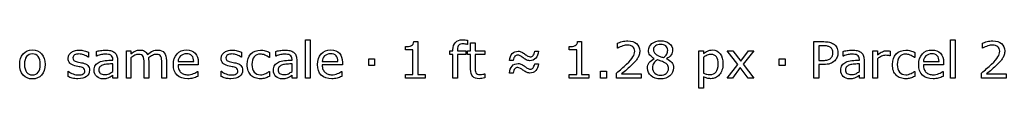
# Model space of a CAD drawing. Extents: x -13 to 750, y 12 to 2314.
# Drawn here: x 391.9 to 568.4, y 27.1 to 35.8 of the extents above; entities that cross this region are included whole.
import ezdxf

# ---------------------------------------------------------------- set-up
doc = ezdxf.new("R2010")
doc.units = 0
doc.layers.get('0').update_dxf_attribs({"linetype": 'CONTINUOUS'})

msp = doc.modelspace()

# ---------------------------------------------------------------- linework, layer by layer
at = {"color": 7}
for points in [[(443.87015, 28.8901), (443.04398, 28.8901), (443.04398, 35.728), (443.87015, 35.728)], [(559.23538, 28.89), (558.40921, 28.89), (558.40921, 35.7279), (559.23538, 35.7279)], [(507.80578, 33.9087), (507.80578, 33.9087)], [(523.2178, 28.89), (522.1763, 28.89), (520.78323, 30.7753), (519.38138, 28.89), (518.41898, 28.89), (520.33499, 31.3378), (518.43655, 33.7987), (519.47806, 33.7987), (520.86234, 31.9442), (522.25101, 33.7987), (523.2178, 33.7987), (521.2886, 31.3817)], [(455.37943, 31.1357), (454.32913, 31.1357), (454.32913, 32.3794), (455.37943, 32.3794)], [(528.80765, 31.1356), (527.75735, 31.1356), (527.75735, 32.3793), (528.80765, 32.3793)], [(538.24271, 33.4559), (538.24271, 33.4559)], [(395.58304, 31.3422), (395.58304, 31.3422)], [(396.43558, 31.3422), (396.43558, 31.3422)], [(496.82824, 28.8901), (495.77795, 28.8901), (495.77795, 30.1425), (496.82824, 30.1425)], [(507.94201, 30.6303), (507.94201, 30.6303)], [(516.82776, 31.3819), (516.82776, 31.3819)]]:
    msp.add_lwpolyline(points, close=True, dxfattribs=at)
for points in [[(462.40189, 35.4556), (463.08304, 35.4556), (463.08304, 29.5582), (464.41898, 29.5582), (464.41898, 28.8901)], [(471.9951, 35.6838), (471.99515, 34.9282)], [(491.69104, 35.4556), (492.37219, 35.4556), (492.37219, 29.5582), (493.70813, 29.5582), (493.70813, 28.8901)], [(535.70267, 31.329), (534.83255, 31.329), (534.83255, 28.89), (533.96243, 28.89), (533.96243, 35.4335), (535.73782, 35.4335)], [(404.19189, 33.548), (404.19189, 32.6647), (404.14799, 32.6647)], [(405.69046, 32.854), (405.64656, 32.854), (405.64656, 33.6933)], [(411.79901, 32.5553), (411.79901, 28.89), (410.97284, 28.89), (410.97284, 33.7987), (411.79901, 33.7987), (411.79901, 33.2538)], [(431.56541, 33.548), (431.56541, 32.6647), (431.52151, 32.6647)], [(437.75296, 32.854), (437.70906, 32.854), (437.70906, 33.6933)], [(464.41898, 28.8901), (460.87698, 28.8901), (460.87698, 29.5581), (462.23929, 29.5581), (462.23929, 33.9438), (460.87698, 33.9438), (460.87698, 34.5415)], [(470.19773, 33.9658), (470.19773, 33.7988), (471.68748, 33.7988), (471.68748, 33.1045), (470.2241, 33.1045), (470.2241, 28.89), (469.39793, 28.89), (469.39793, 33.1044), (468.83982, 33.1044), (468.83982, 33.7987), (469.39793, 33.7987), (469.39793, 33.9613)], [(471.99515, 34.9282), (471.95115, 34.9282)], [(472.53568, 30.4937), (472.53568, 33.1041), (471.97757, 33.1041), (471.97757, 33.7984), (472.53568, 33.7984), (472.53568, 35.209), (473.36185, 35.209), (473.36185, 33.7984), (475.06693, 33.7984), (475.06693, 33.1041), (473.36185, 33.1041), (473.36185, 30.8672)], [(484.01419, 33.7417), (484.70413, 33.7417)], [(493.70813, 28.8901), (490.16613, 28.8901), (490.16613, 29.5581), (491.52844, 29.5581), (491.52844, 33.9438), (490.16613, 33.9438), (490.16613, 34.5415)], [(498.85412, 34.2382), (498.81022, 34.2382), (498.81022, 35.1611)], [(514.18664, 29.1367), (514.18664, 27.0801), (513.36047, 27.0801), (513.36047, 33.7993), (514.18664, 33.7993), (514.18664, 33.2851)], [(535.69388, 34.6869), (534.83255, 34.6869), (534.83255, 32.0721), (535.56644, 32.0721)], [(539.22708, 32.8539), (539.18318, 32.8539), (539.18318, 33.6932)], [(545.33553, 32.3754), (545.33553, 28.89), (544.50936, 28.89), (544.50936, 33.7987), (545.33553, 33.7987), (545.33553, 33.0736)], [(547.57235, 33.7467), (547.5723, 32.8978)], [(564.13528, 34.2381), (564.09138, 34.2381), (564.09138, 35.161)], [(408.56009, 32.1336), (408.56009, 32.261)], [(409.38192, 32.2209), (409.38187, 28.8901)], [(414.96751, 32.0325), (414.96751, 28.89), (414.14133, 28.89), (414.14133, 31.6849)], [(418.13592, 32.076), (418.13577, 28.8901)], [(420.21878, 31.8916), (423.03128, 31.8916)], [(436.57083, 33.5044), (436.57083, 32.5859), (436.52693, 32.5859)], [(440.62259, 32.1336), (440.62259, 32.261)], [(441.44442, 32.2209), (441.44437, 28.8901)], [(445.9971, 31.8916), (448.8096, 31.8916)], [(480.16458, 32.0498), (479.48343, 32.0498)], [(505.40637, 32.3838), (505.40637, 32.4098)], [(507.58166, 32.3747), (507.58166, 32.3487)], [(514.18664, 32.5903), (514.18664, 29.8086)], [(537.33744, 33.4341), (537.33743, 33.4339)], [(542.09671, 32.1335), (542.09671, 32.2609)], [(542.91853, 32.2208), (542.91849, 28.89)], [(547.5723, 32.8978), (547.5284, 32.8978)], [(551.98001, 33.5043), (551.98001, 32.5858), (551.93611, 32.5858)], [(553.53128, 31.8915), (556.34378, 31.8915)], [(400.54886, 29.1845), (400.54886, 30.1118), (400.59276, 30.1118)], [(404.38529, 30.3045), (404.38528, 30.3051)], [(408.56009, 30.0986), (408.56009, 31.4653)], [(408.56009, 30.0985), (408.56009, 30.0986)], [(418.13577, 28.8901), (417.3096, 28.8901), (417.3096, 31.685)], [(423.83548, 31.2588), (420.21878, 31.2588)], [(423.69485, 30.0898), (423.73885, 30.0898), (423.73885, 29.1889)], [(423.83553, 31.707), (423.83548, 31.2588)], [(427.92239, 29.1845), (427.92239, 30.1118), (427.96629, 30.1118)], [(431.75882, 30.3045), (431.75882, 30.3051)], [(436.52693, 30.1074), (436.57083, 30.1074), (436.57083, 29.1977)], [(440.62259, 30.0986), (440.62259, 31.4653)], [(440.62259, 30.0985), (440.62259, 30.0986)], [(449.6138, 31.2588), (445.9971, 31.2588)], [(449.47318, 30.0898), (449.51708, 30.0898), (449.51708, 29.1889)], [(449.61376, 31.707), (449.6138, 31.2588)], [(484.01819, 31.4741), (484.70813, 31.4741)], [(508.84729, 30.7139), (508.84729, 30.7138)], [(517.68029, 31.4043), (517.68029, 31.4038)], [(542.09671, 30.0985), (542.09671, 31.4652)], [(542.09671, 30.0984), (542.09671, 30.0985)], [(551.93611, 30.1073), (551.98001, 30.1073), (551.98001, 29.1976)], [(557.14798, 31.2587), (553.53128, 31.2587)], [(557.00735, 30.0897), (557.05125, 30.0897), (557.05125, 29.1888)], [(557.14793, 31.7069), (557.14798, 31.2587)], [(409.38187, 28.8901), (408.56009, 28.8901), (408.56009, 29.413)], [(441.44437, 28.8901), (440.62259, 28.8901), (440.62259, 29.413)], [(475.023, 29.6763), (475.0669, 29.6763), (475.06693, 28.934)], [(480.17297, 29.7778), (479.48303, 29.7778)], [(503.07727, 28.8901), (498.64758, 28.8901), (498.64758, 29.8086)], [(499.55727, 29.6416), (503.07729, 29.6416), (503.07727, 28.8901)], [(542.91849, 28.89), (542.09671, 28.89), (542.09671, 29.4129)], [(568.35843, 28.89), (563.92874, 28.89), (563.92874, 29.8085)], [(564.83843, 29.6415), (568.35845, 29.6415), (568.35843, 28.89)]]:
    msp.add_lwpolyline(points, dxfattribs=at)
for points in [[(462.26566, 34.9986), (462.34476, 35.112867), (462.39017, 35.2652), (462.40189, 35.4556)], [(469.39793, 33.9613), (469.39793, 34.5443), (469.54295, 34.991067), (469.83299, 35.3016)], [(469.83299, 35.3016), (470.12303, 35.615067), (470.541973, 35.7718), (471.08982, 35.7718)], [(471.08982, 35.7718), (471.274393, 35.7718), (471.439923, 35.763133), (471.58641, 35.7458)], [(471.58641, 35.7458), (471.735823, 35.728467), (471.872053, 35.7078), (471.9951, 35.6838)], [(491.55481, 34.9986), (491.63391, 35.112867), (491.67932, 35.2652), (491.69104, 35.4556)], [(498.81022, 35.1611), (499.018227, 35.263633), (499.29508, 35.357367), (499.64078, 35.4423)], [(499.64078, 35.4423), (499.989413, 35.5273), (500.32633, 35.5698), (500.65153, 35.5698)], [(500.65153, 35.5698), (501.322423, 35.5698), (501.8483, 35.4072), (502.22916, 35.082)], [(504.9801, 35.0905), (505.384393, 35.418633), (505.898553, 35.5827), (506.52258, 35.5827)], [(506.52258, 35.5827), (507.1759, 35.5827), (507.697383, 35.425967), (508.08703, 35.1125)], [(535.73782, 35.4335), (536.1304, 35.4335), (536.46292, 35.3998), (536.73538, 35.3324)], [(536.73538, 35.3324), (537.00784, 35.267733), (537.24954, 35.1652), (537.46048, 35.0248)], [(564.09138, 35.161), (564.299387, 35.263533), (564.576243, 35.357267), (564.92195, 35.4422)], [(564.92195, 35.4422), (565.270577, 35.5272), (565.60749, 35.5697), (565.93269, 35.5697)], [(565.93269, 35.5697), (566.60359, 35.5697), (567.129467, 35.4071), (567.51032, 35.0819)], [(392.51566, 33.2363), (392.925813, 33.7021), (393.478057, 33.935), (394.17239, 33.935)], [(394.17239, 33.935), (394.86087, 33.935), (395.410187, 33.7021), (395.82034, 33.2363)], [(401.07616, 33.4689), (401.240227, 33.606567), (401.448237, 33.714967), (401.70019, 33.7941)], [(401.70019, 33.7941), (401.95507, 33.8761), (402.239247, 33.9171), (402.55272, 33.9171)], [(402.55272, 33.9171), (402.845693, 33.9171), (403.141593, 33.8805), (403.44042, 33.8073)], [(403.44042, 33.8073), (403.74218, 33.736967), (403.99267, 33.650533), (404.19189, 33.548)], [(405.64656, 33.6933), (405.807693, 33.7373), (406.040607, 33.785633), (406.3453, 33.8383)], [(406.3453, 33.8383), (406.649987, 33.890967), (406.950277, 33.9173), (407.24617, 33.9173)], [(407.24617, 33.9173), (407.591877, 33.9173), (407.89217, 33.887967), (408.14705, 33.8293)], [(408.14705, 33.8293), (408.404863, 33.773967), (408.62752, 33.677267), (408.81502, 33.5392)], [(408.81502, 33.5392), (408.999593, 33.404467), (409.14022, 33.230167), (409.2369, 33.0163)], [(411.79901, 33.2538), (412.056823, 33.467667), (412.31317, 33.634633), (412.56805, 33.7547)], [(412.56805, 33.7547), (412.825863, 33.874833), (413.09979, 33.9349), (413.38983, 33.9349)], [(413.38983, 33.9349), (413.723817, 33.9349), (414.00653, 33.8646), (414.23797, 33.724)], [(414.23797, 33.724), (414.47235, 33.583333), (414.646667, 33.3885), (414.76092, 33.1395)], [(414.76092, 33.1395), (415.094907, 33.420767), (415.399597, 33.622933), (415.67499, 33.746)], [(415.67499, 33.746), (415.950377, 33.871933), (416.24481, 33.9349), (416.55829, 33.9349)], [(416.55829, 33.9349), (417.09735, 33.9349), (417.49432, 33.770833), (417.7492, 33.4427)], [(420.03426, 33.2275), (420.473713, 33.699167), (421.050863, 33.935), (421.76571, 33.935)], [(421.76571, 33.935), (422.427817, 33.935), (422.93758, 33.741633), (423.295, 33.3549)], [(428.44969, 33.4689), (428.61375, 33.606567), (428.821757, 33.714967), (429.07371, 33.7941)], [(429.07371, 33.7941), (429.328597, 33.8761), (429.612777, 33.9171), (429.92625, 33.9171)], [(429.92625, 33.9171), (430.219217, 33.9171), (430.515117, 33.8805), (430.81395, 33.8073)], [(430.81395, 33.8073), (431.115703, 33.736967), (431.36619, 33.650533), (431.56541, 33.548)], [(433.24857, 33.2275), (433.69095, 33.6845), (434.273957, 33.913), (434.99759, 33.913)], [(434.99759, 33.913), (435.278837, 33.913), (435.554227, 33.873467), (435.82376, 33.7944)], [(435.82376, 33.7944), (436.09622, 33.715267), (436.345243, 33.6186), (436.57083, 33.5044)], [(437.70906, 33.6933), (437.870193, 33.7373), (438.103107, 33.785633), (438.4078, 33.8383)], [(438.4078, 33.8383), (438.712487, 33.890967), (439.012777, 33.9173), (439.30867, 33.9173)], [(439.30867, 33.9173), (439.654377, 33.9173), (439.95467, 33.887967), (440.20955, 33.8293)], [(440.20955, 33.8293), (440.467363, 33.773967), (440.69002, 33.677267), (440.87752, 33.5392)], [(440.87752, 33.5392), (441.062093, 33.404467), (441.20272, 33.230167), (441.2994, 33.0163)], [(445.81249, 33.2275), (446.251943, 33.699167), (446.829093, 33.935), (447.54394, 33.935)], [(447.54394, 33.935), (448.206047, 33.935), (448.71581, 33.741633), (449.07323, 33.3549)], [(460.87698, 34.5415), (461.061553, 34.5415), (461.25931, 34.556167), (461.47025, 34.5855)], [(461.47025, 34.5855), (461.681183, 34.6175), (461.84085, 34.6629), (461.94925, 34.7217)], [(461.94925, 34.7217), (462.084017, 34.794967), (462.189487, 34.887267), (462.26566, 34.9986)], [(470.43504, 34.8139), (470.276833, 34.658633), (470.19773, 34.375933), (470.19773, 33.9658)], [(471.20848, 35.0512), (470.853987, 35.0512), (470.596173, 34.9721), (470.43504, 34.8139)], [(471.5952, 35.0072), (471.448713, 35.036533), (471.319807, 35.0512), (471.20848, 35.0512)], [(471.95115, 34.9282), (471.86033, 34.9542), (471.74168, 34.980533), (471.5952, 35.0072)], [(479.97562, 33.2802), (480.239287, 33.567333), (480.60403, 33.7109), (481.06985, 33.7109)], [(481.06985, 33.7109), (481.28079, 33.7109), (481.490263, 33.6567), (481.69827, 33.5483)], [(481.69827, 33.5483), (481.906277, 33.4399), (482.096707, 33.318333), (482.26956, 33.1836)], [(483.73294, 32.9506), (483.864773, 33.111733), (483.958523, 33.375433), (484.01419, 33.7417)], [(484.70413, 33.7417), (484.64553, 33.1733), (484.482933, 32.7441), (484.21634, 32.4541)], [(490.16613, 34.5415), (490.350703, 34.5415), (490.54846, 34.556167), (490.7594, 34.5855)], [(490.7594, 34.5855), (490.970333, 34.6175), (491.13, 34.6629), (491.2384, 34.7217)], [(491.2384, 34.7217), (491.373167, 34.794967), (491.478637, 34.887267), (491.55481, 34.9986)], [(499.76379, 34.6689), (499.453243, 34.575167), (499.15002, 34.4316), (498.85412, 34.2382)], [(500.62951, 34.8095), (500.36291, 34.8095), (500.074337, 34.762633), (499.76379, 34.6689)], [(501.56555, 34.5195), (501.34289, 34.712833), (501.030877, 34.8095), (500.62951, 34.8095)], [(501.90393, 33.7241), (501.90393, 34.0639), (501.791137, 34.329033), (501.56555, 34.5195)], [(501.59192, 32.6826), (501.799927, 33.004867), (501.90393, 33.352033), (501.90393, 33.7241)], [(502.22916, 35.082), (502.61002, 34.759733), (502.80045, 34.321733), (502.80045, 33.768)], [(502.80045, 33.768), (502.80045, 33.519), (502.768217, 33.2861), (502.70375, 33.0693)], [(504.37365, 33.86), (504.37365, 34.3522), (504.5758, 34.762367), (504.9801, 35.0905)], [(504.62414, 33.0251), (504.457147, 33.2477), (504.37365, 33.526), (504.37365, 33.86)], [(505.60852, 34.6733), (505.37414, 34.4975), (505.25695, 34.2602), (505.25695, 33.9614)], [(505.25695, 33.9614), (505.25695, 33.750467), (505.315547, 33.567367), (505.43274, 33.4121)], [(506.51819, 34.937), (506.149043, 34.937), (505.84582, 34.8491), (505.60852, 34.6733)], [(507.44104, 34.6557), (507.200807, 34.843233), (506.89319, 34.937), (506.51819, 34.937)], [(507.80578, 33.9087), (507.80578, 34.222167), (507.6842, 34.471167), (507.44104, 34.6557)], [(507.63879, 33.188), (507.750117, 33.396), (507.80578, 33.636233), (507.80578, 33.9087)], [(508.08703, 35.1125), (508.476683, 34.798967), (508.67151, 34.4005), (508.67151, 33.9171)], [(508.67151, 33.9171), (508.67151, 33.621233), (508.579223, 33.329733), (508.39465, 33.0426)], [(514.18664, 33.2851), (514.406367, 33.4697), (514.65246, 33.623533), (514.92492, 33.7466)], [(514.92492, 33.7466), (515.200313, 33.872533), (515.493283, 33.9355), (515.80383, 33.9355)], [(515.80383, 33.9355), (516.39563, 33.9355), (516.85559, 33.7114), (517.18371, 33.2632)], [(536.37503, 34.6249), (536.196317, 34.666233), (535.969267, 34.6869), (535.69388, 34.6869)], [(536.85843, 34.4315), (536.717803, 34.5223), (536.55667, 34.586767), (536.37503, 34.6249)], [(537.21878, 34.0228), (537.13968, 34.1898), (537.019563, 34.326033), (536.85843, 34.4315)], [(537.33743, 33.4339), (537.33743, 33.6595), (537.29788, 33.8558), (537.21878, 34.0228)], [(537.46048, 35.0248), (537.7095, 34.8578), (537.901393, 34.649767), (538.03616, 34.4007)], [(538.03616, 34.4007), (538.17386, 34.1517), (538.24271, 33.836767), (538.24271, 33.4559)], [(539.18318, 33.6932), (539.344313, 33.7372), (539.577223, 33.785533), (539.88191, 33.8382)], [(539.88191, 33.8382), (540.186597, 33.890867), (540.48689, 33.9172), (540.78279, 33.9172)], [(540.78279, 33.9172), (541.12849, 33.9172), (541.42878, 33.887867), (541.68366, 33.8292)], [(541.68366, 33.8292), (541.941473, 33.773867), (542.16413, 33.677167), (542.35163, 33.5391)], [(542.35163, 33.5391), (542.536203, 33.404367), (542.67683, 33.230067), (542.77351, 33.0162)], [(545.33553, 33.0736), (545.663657, 33.337267), (545.95223, 33.5233), (546.20125, 33.6317)], [(546.20125, 33.6317), (546.453203, 33.743033), (546.709553, 33.7987), (546.9703, 33.7987)], [(546.9703, 33.7987), (547.113853, 33.7987), (547.217857, 33.794367), (547.28231, 33.7857)], [(547.28231, 33.7857), (547.346777, 33.779033), (547.443457, 33.766033), (547.57235, 33.7467)], [(548.65775, 33.2274), (549.10013, 33.6844), (549.683137, 33.9129), (550.40677, 33.9129)], [(550.40677, 33.9129), (550.688017, 33.9129), (550.963407, 33.873367), (551.23294, 33.7943)], [(551.23294, 33.7943), (551.5054, 33.715167), (551.754423, 33.6185), (551.98001, 33.5043)], [(553.34666, 33.2274), (553.786113, 33.699067), (554.363263, 33.9349), (555.07811, 33.9349)], [(555.07811, 33.9349), (555.740217, 33.9349), (556.24998, 33.741533), (556.6074, 33.3548)], [(565.04495, 34.6688), (564.734403, 34.575067), (564.43118, 34.4315), (564.13528, 34.2381)], [(565.91068, 34.8094), (565.644073, 34.8094), (565.355497, 34.762533), (565.04495, 34.6688)], [(566.84671, 34.5194), (566.624057, 34.712733), (566.312047, 34.8094), (565.91068, 34.8094)], [(567.18509, 33.724), (567.18509, 34.0638), (567.072297, 34.328933), (566.84671, 34.5194)], [(566.87308, 32.6825), (567.081087, 33.004767), (567.18509, 33.351933), (567.18509, 33.724)], [(567.51032, 35.0819), (567.89118, 34.759633), (568.08161, 34.321633), (568.08161, 33.7679)], [(568.08161, 33.7679), (568.08161, 33.5189), (568.049377, 33.286), (567.98491, 33.0692)], [(391.90482, 31.3422), (391.90482, 32.142067), (392.108433, 32.773433), (392.51566, 33.2363)], [(393.1265, 32.7573), (392.8804, 32.4497), (392.75735, 31.978), (392.75735, 31.3422)], [(394.17239, 33.2231), (393.72415, 33.2231), (393.37552, 33.067833), (393.1265, 32.7573)], [(395.2095, 32.7573), (394.96048, 33.067833), (394.614777, 33.2231), (394.17239, 33.2231)], [(395.58304, 31.3422), (395.58304, 31.978), (395.458527, 32.4497), (395.2095, 32.7573)], [(395.82034, 33.2363), (396.2305, 32.773433), (396.43558, 32.142067), (396.43558, 31.3422)], [(400.57079, 32.4186), (400.57079, 32.620733), (400.611807, 32.811167), (400.69384, 32.9899)], [(400.83886, 31.6012), (400.660147, 31.823867), (400.57079, 32.096333), (400.57079, 32.4186)], [(400.69384, 32.9899), (400.7788, 33.168633), (400.90624, 33.3283), (401.07616, 33.4689)], [(401.7266, 33.0426), (401.518593, 32.928333), (401.41459, 32.756967), (401.41459, 32.5285)], [(401.41459, 32.5285), (401.41459, 32.3263), (401.47758, 32.173933), (401.60356, 32.0714)], [(401.60356, 32.0714), (401.726607, 31.968867), (401.925823, 31.8854), (402.20121, 31.821)], [(402.49125, 33.2184), (402.18949, 33.2184), (401.934607, 33.1598), (401.7266, 33.0426)], [(402.20121, 31.821), (402.353557, 31.785667), (402.52348, 31.7505), (402.71098, 31.7155)], [(403.37895, 33.0558), (403.07719, 33.1642), (402.78129, 33.2184), (402.49125, 33.2184)], [(404.14799, 32.6647), (403.93705, 32.819967), (403.680703, 32.950333), (403.37895, 33.0558)], [(406.51663, 33.1001), (406.25003, 33.0441), (405.97464, 32.962067), (405.69046, 32.854)], [(406.13431, 31.76), (406.433137, 31.891867), (406.792023, 31.981233), (407.21097, 32.0281)], [(407.24173, 33.1881), (407.02493, 33.1881), (406.78323, 33.158767), (406.51663, 33.1001)], [(407.21097, 32.0281), (407.629917, 32.074767), (408.079623, 32.109933), (408.56009, 32.1336)], [(407.75589, 33.1531), (407.59183, 33.176433), (407.420443, 33.1881), (407.24173, 33.1881)], [(408.17776, 33.0169), (408.060573, 33.084233), (407.91995, 33.129633), (407.75589, 33.1531)], [(408.45901, 32.7268), (408.394543, 32.849867), (408.300793, 32.946567), (408.17776, 33.0169)], [(408.56009, 32.261), (408.56009, 32.448533), (408.526397, 32.6038), (408.45901, 32.7268)], [(409.2369, 33.0163), (409.33358, 32.802433), (409.38192, 32.5373), (409.38192, 32.2209)], [(412.47577, 32.9816), (412.250183, 32.870267), (412.024597, 32.728167), (411.79901, 32.5553)], [(413.15692, 33.1486), (412.931333, 33.1486), (412.704283, 33.092933), (412.47577, 32.9816)], [(413.70184, 33.0516), (413.575867, 33.116267), (413.394227, 33.1486), (413.15692, 33.1486)], [(413.99188, 32.7704), (413.9245, 32.896333), (413.82782, 32.990067), (413.70184, 33.0516)], [(414.11053, 32.3002), (414.09293, 32.496467), (414.05338, 32.6532), (413.99188, 32.7704)], [(414.14133, 31.6849), (414.14133, 31.9017), (414.131063, 32.1068), (414.11053, 32.3002)], [(415.63085, 32.9729), (415.399403, 32.858633), (415.167957, 32.712167), (414.93651, 32.5335)], [(414.93651, 32.5335), (414.94531, 32.4661), (414.952643, 32.387), (414.95851, 32.2962)], [(414.95851, 32.2962), (414.96451, 32.208267), (414.96751, 32.120367), (414.96751, 32.0325)], [(416.32519, 33.1487), (416.093743, 33.1487), (415.862297, 33.0901), (415.63085, 32.9729)], [(416.87011, 33.0517), (416.74413, 33.116367), (416.56249, 33.1487), (416.32519, 33.1487)], [(417.16015, 32.7661), (417.092763, 32.892033), (416.996083, 32.987233), (416.87011, 33.0517)], [(417.2788, 32.2959), (417.2612, 32.492167), (417.22165, 32.6489), (417.16015, 32.7661)], [(417.3096, 31.685), (417.3096, 31.895933), (417.299333, 32.099567), (417.2788, 32.2959)], [(417.7492, 33.4427), (418.007013, 33.1175), (418.13592, 32.661933), (418.13592, 32.076)], [(419.37948, 31.3159), (419.37948, 32.118633), (419.59774, 32.755833), (420.03426, 33.2275)], [(420.66263, 32.8628), (420.401883, 32.602), (420.253933, 32.278267), (420.21878, 31.8916)], [(421.72171, 33.2539), (421.27933, 33.2539), (420.926303, 33.123533), (420.66263, 32.8628)], [(422.70169, 32.8979), (422.487823, 33.135233), (422.161163, 33.2539), (421.72171, 33.2539)], [(423.03128, 31.8916), (423.028613, 32.3252), (422.91875, 32.660633), (422.70169, 32.8979)], [(423.295, 33.3549), (423.655353, 32.968233), (423.83553, 32.418933), (423.83553, 31.707)], [(427.94432, 32.4186), (427.94432, 32.620733), (427.985333, 32.811167), (428.06736, 32.9899)], [(428.21238, 31.6012), (428.033673, 31.823867), (427.94432, 32.096333), (427.94432, 32.4186)], [(428.06736, 32.9899), (428.15232, 33.168633), (428.279763, 33.3283), (428.44969, 33.4689)], [(429.10013, 33.0426), (428.892123, 32.928333), (428.78812, 32.756967), (428.78812, 32.5285)], [(428.78812, 32.5285), (428.78812, 32.3263), (428.851107, 32.173933), (428.97708, 32.0714)], [(428.97708, 32.0714), (429.100127, 31.968867), (429.299347, 31.8854), (429.57474, 31.821)], [(429.86478, 33.2184), (429.56302, 33.2184), (429.308137, 33.1598), (429.10013, 33.0426)], [(429.57474, 31.821), (429.72708, 31.785667), (429.897, 31.7505), (430.0845, 31.7155)], [(430.75247, 33.0558), (430.450717, 33.1642), (430.15482, 33.2184), (429.86478, 33.2184)], [(431.52151, 32.6647), (431.310577, 32.819967), (431.05423, 32.950333), (430.75247, 33.0558)], [(432.58939, 31.3379), (432.58939, 32.140633), (432.809117, 32.7705), (433.24857, 33.2275)], [(433.85066, 32.7221), (433.581127, 32.408633), (433.44636, 31.947233), (433.44636, 31.3379)], [(434.96247, 33.1967), (434.493723, 33.1967), (434.12312, 33.0385), (433.85066, 32.7221)], [(435.7447, 33.0385), (435.4781, 33.143967), (435.217357, 33.1967), (434.96247, 33.1967)], [(436.52693, 32.5859), (436.274977, 32.782167), (436.014233, 32.933033), (435.7447, 33.0385)], [(438.57913, 33.1001), (438.31253, 33.0441), (438.03714, 32.962067), (437.75296, 32.854)], [(438.19681, 31.76), (438.495637, 31.891867), (438.854523, 31.981233), (439.27347, 32.0281)], [(439.30423, 33.1881), (439.08743, 33.1881), (438.84573, 33.158767), (438.57913, 33.1001)], [(439.27347, 32.0281), (439.692417, 32.074767), (440.142123, 32.109933), (440.62259, 32.1336)], [(439.81839, 33.1531), (439.65433, 33.176433), (439.482943, 33.1881), (439.30423, 33.1881)], [(440.24026, 33.0169), (440.123073, 33.084233), (439.98245, 33.129633), (439.81839, 33.1531)], [(440.52151, 32.7268), (440.457043, 32.849867), (440.363293, 32.946567), (440.24026, 33.0169)], [(440.62259, 32.261), (440.62259, 32.448533), (440.588897, 32.6038), (440.52151, 32.7268)], [(441.2994, 33.0163), (441.39608, 32.802433), (441.44442, 32.5373), (441.44442, 32.2209)], [(445.15771, 31.3159), (445.15771, 32.118633), (445.37597, 32.755833), (445.81249, 33.2275)], [(446.44095, 32.8628), (446.18021, 32.602), (446.03226, 32.278267), (445.9971, 31.8916)], [(447.50003, 33.2539), (447.05765, 33.2539), (446.704623, 33.123533), (446.44095, 32.8628)], [(448.48001, 32.8979), (448.266143, 33.135233), (447.939483, 33.2539), (447.50003, 33.2539)], [(448.8096, 31.8916), (448.806933, 32.3252), (448.69707, 32.660633), (448.48001, 32.8979)], [(449.07323, 33.3549), (449.433583, 32.968233), (449.61376, 32.418933), (449.61376, 31.707)], [(479.48343, 32.0498), (479.55081, 32.583), (479.714873, 32.993133), (479.97562, 33.2802)], [(480.4722, 32.8056), (480.349153, 32.665), (480.246613, 32.413067), (480.16458, 32.0498)], [(480.98636, 33.0166), (480.766633, 33.0166), (480.595247, 32.946267), (480.4722, 32.8056)], [(481.40823, 32.8935), (481.25589, 32.975567), (481.115267, 33.0166), (480.98636, 33.0166)], [(481.92239, 32.5463), (481.731963, 32.6987), (481.560577, 32.814433), (481.40823, 32.8935)], [(482.4761, 32.1816), (482.271027, 32.292933), (482.086457, 32.4145), (481.92239, 32.5463)], [(482.26956, 33.1836), (482.448273, 33.042933), (482.615267, 32.928667), (482.77054, 32.8408)], [(483.1221, 32.019), (482.896513, 32.019), (482.68118, 32.0732), (482.4761, 32.1816)], [(482.77054, 32.8408), (482.92874, 32.7558), (483.07376, 32.7133), (483.2056, 32.7133)], [(484.21634, 32.4541), (483.94974, 32.164033), (483.584993, 32.019), (483.1221, 32.019)], [(483.2056, 32.7133), (483.428253, 32.7133), (483.604033, 32.7924), (483.73294, 32.9506)], [(500.43615, 31.3862), (500.99865, 31.931133), (501.383907, 32.363267), (501.59192, 32.6826)], [(502.0226, 31.9223), (501.870253, 31.746567), (501.684217, 31.551767), (501.46449, 31.3379)], [(502.4269, 32.4585), (502.31264, 32.276833), (502.177873, 32.0981), (502.0226, 31.9223)], [(502.70375, 33.0693), (502.642217, 32.855433), (502.549933, 32.651833), (502.4269, 32.4585)], [(504.51428, 31.6806), (504.72522, 31.976533), (505.022583, 32.210933), (505.40637, 32.3838)], [(505.40637, 32.4098), (505.05481, 32.597333), (504.794067, 32.802433), (504.62414, 33.0251)], [(505.96008, 32.1816), (505.696407, 32.038067), (505.484003, 31.843233), (505.32287, 31.5971)], [(505.43274, 33.4121), (505.552853, 33.259767), (505.733027, 33.123533), (505.97326, 33.0034)], [(506.61486, 31.9487), (506.4508, 32.0047), (506.23254, 32.082333), (505.96008, 32.1816)], [(505.97326, 33.0034), (506.08166, 32.950733), (506.236933, 32.881867), (506.43908, 32.7968)], [(506.43908, 32.7968), (506.64416, 32.711867), (506.84338, 32.641567), (507.03674, 32.5859)], [(507.0675, 31.7685), (506.929807, 31.833167), (506.778927, 31.893233), (506.61486, 31.9487)], [(507.03674, 32.5859), (507.32678, 32.779233), (507.527463, 32.979933), (507.63879, 33.188)], [(507.76184, 31.2763), (507.644653, 31.440367), (507.413207, 31.604433), (507.0675, 31.7685)], [(508.39465, 33.0426), (508.210077, 32.758467), (507.93908, 32.535833), (507.58166, 32.3747)], [(507.58166, 32.3487), (507.99182, 32.1729), (508.305297, 31.9561), (508.52209, 31.6983)], [(514.87658, 32.9946), (514.636347, 32.892067), (514.406367, 32.7573), (514.18664, 32.5903)], [(515.59289, 33.1484), (515.35559, 33.1484), (515.11682, 33.097133), (514.87658, 32.9946)], [(516.52453, 32.7089), (516.322383, 33.0019), (516.011837, 33.1484), (515.59289, 33.1484)], [(516.82776, 31.3818), (516.82776, 31.9736), (516.726683, 32.415967), (516.52453, 32.7089)], [(517.18371, 33.2632), (517.514763, 32.817867), (517.68029, 32.198233), (517.68029, 31.4043)], [(535.56644, 32.0721), (535.918, 32.0721), (536.203643, 32.102767), (536.42337, 32.1641)], [(536.42337, 32.1641), (536.643097, 32.228767), (536.821807, 32.329833), (536.9595, 32.4673)], [(537.66702, 32.0057), (537.441433, 31.7801), (537.174833, 31.6102), (536.86722, 31.496)], [(536.9595, 32.4673), (537.0972, 32.607967), (537.19388, 32.755933), (537.24954, 32.9112)], [(537.24954, 32.9112), (537.30814, 33.066467), (537.33744, 33.240767), (537.33744, 33.4341)], [(538.0889, 32.6473), (537.989287, 32.401233), (537.84866, 32.187367), (537.66702, 32.0057)], [(538.24271, 33.4559), (538.24271, 33.1659), (538.19144, 32.896367), (538.0889, 32.6473)], [(540.05325, 33.1), (539.78665, 33.044), (539.51126, 32.961967), (539.22708, 32.8539)], [(539.67093, 31.7599), (539.969757, 31.891767), (540.328643, 31.981133), (540.74759, 32.028)], [(540.77835, 33.188), (540.561557, 33.188), (540.319857, 33.158667), (540.05325, 33.1)], [(540.74759, 32.028), (541.166537, 32.074667), (541.616243, 32.109833), (542.09671, 32.1335)], [(541.29251, 33.153), (541.12845, 33.176333), (540.957063, 33.188), (540.77835, 33.188)], [(541.71439, 33.0168), (541.597197, 33.084133), (541.45657, 33.129533), (541.29251, 33.153)], [(541.99564, 32.7267), (541.931173, 32.849767), (541.837423, 32.946467), (541.71439, 33.0168)], [(542.09671, 32.2609), (542.09671, 32.448433), (542.06302, 32.6037), (541.99564, 32.7267)], [(542.77351, 33.0162), (542.87019, 32.802333), (542.91853, 32.5372), (542.91853, 32.2208)], [(546.02108, 32.8104), (545.783773, 32.699067), (545.555257, 32.554067), (545.33553, 32.3754)], [(546.75936, 32.9818), (546.504473, 32.9818), (546.25838, 32.924667), (546.02108, 32.8104)], [(547.16805, 32.9598), (547.05379, 32.974467), (546.91756, 32.9818), (546.75936, 32.9818)], [(547.5284, 32.8978), (547.405353, 32.927133), (547.285237, 32.9478), (547.16805, 32.9598)], [(547.99857, 31.3378), (547.99857, 32.140533), (548.218297, 32.7704), (548.65775, 33.2274)], [(549.25984, 32.722), (548.990307, 32.408533), (548.85554, 31.947133), (548.85554, 31.3378)], [(550.37165, 33.1966), (549.902903, 33.1966), (549.5323, 33.0384), (549.25984, 32.722)], [(551.15388, 33.0384), (550.88728, 33.143867), (550.626537, 33.1966), (550.37165, 33.1966)], [(551.93611, 32.5858), (551.684157, 32.782067), (551.423413, 32.932933), (551.15388, 33.0384)], [(552.69188, 31.3158), (552.69188, 32.118533), (552.91014, 32.755733), (553.34666, 33.2274)], [(553.97513, 32.8627), (553.714383, 32.6019), (553.566433, 32.278167), (553.53128, 31.8915)], [(555.03421, 33.2538), (554.59183, 33.2538), (554.238803, 33.123433), (553.97513, 32.8627)], [(556.01419, 32.8978), (555.800323, 33.135133), (555.473663, 33.2538), (555.03421, 33.2538)], [(556.34378, 31.8915), (556.341113, 32.3251), (556.23125, 32.660533), (556.01419, 32.8978)], [(556.6074, 33.3548), (556.967753, 32.968133), (557.14793, 32.418833), (557.14793, 31.7069)], [(565.71732, 31.3861), (566.27982, 31.931033), (566.665073, 32.363167), (566.87308, 32.6825)], [(567.30376, 31.9222), (567.15142, 31.746467), (566.965387, 31.551667), (566.74566, 31.3378)], [(567.70806, 32.4584), (567.5938, 32.276733), (567.459033, 32.098), (567.30376, 31.9222)], [(567.98491, 33.0692), (567.923377, 32.855333), (567.831093, 32.651733), (567.70806, 32.4584)], [(392.51566, 29.4482), (392.108433, 29.911067), (391.90482, 30.5424), (391.90482, 31.3422)], [(392.75735, 31.3422), (392.75735, 30.727), (392.881863, 30.259733), (393.13089, 29.9404)], [(395.20511, 29.936), (395.457063, 30.2524), (395.58304, 30.721133), (395.58304, 31.3422)], [(396.43558, 31.3422), (396.43558, 30.5424), (396.2305, 29.911067), (395.82034, 29.4482)], [(400.59276, 30.1118), (400.853507, 29.915467), (401.143547, 29.758733), (401.46288, 29.6416)], [(401.75731, 31.1002), (401.32665, 31.214467), (401.0205, 31.381467), (400.83886, 31.6012)], [(402.27147, 30.986), (402.08397, 31.021333), (401.912583, 31.0594), (401.75731, 31.1002)], [(402.7329, 30.894), (402.615713, 30.920667), (402.461903, 30.951333), (402.27147, 30.986)], [(402.71098, 31.7155), (402.901407, 31.680167), (403.05961, 31.647833), (403.18559, 31.6185)], [(403.3745, 30.6391), (403.263173, 30.7387), (403.049307, 30.823667), (402.7329, 30.894)], [(403.18559, 31.6185), (403.569377, 31.530633), (403.865273, 31.379767), (404.07328, 31.1659)], [(403.23388, 29.646), (403.438953, 29.763133), (403.54149, 29.9477), (403.54149, 30.1997)], [(403.54149, 30.1997), (403.54149, 30.393033), (403.485827, 30.5395), (403.3745, 30.6391)], [(404.38528, 30.3051), (404.38528, 29.8569), (404.199247, 29.489233), (403.82718, 29.2021)], [(404.07328, 31.1659), (404.281287, 30.9491), (404.38529, 30.661967), (404.38529, 30.3045)], [(405.21146, 30.3142), (405.21146, 30.686267), (405.29056, 30.986567), (405.44876, 31.2151)], [(405.67288, 29.1936), (405.365267, 29.4866), (405.21146, 29.860133), (405.21146, 30.3142)], [(405.44876, 31.2151), (405.609893, 31.446567), (405.83841, 31.6282), (406.13431, 31.76)], [(406.28372, 30.9554), (406.13724, 30.8148), (406.064, 30.62), (406.064, 30.371)], [(406.064, 30.371), (406.064, 30.089733), (406.14896, 29.8773), (406.31888, 29.7337)], [(406.85941, 31.2718), (406.622103, 31.204467), (406.430207, 31.099), (406.28372, 30.9554)], [(407.668, 31.3993), (407.328153, 31.369967), (407.058623, 31.327467), (406.85941, 31.2718)], [(408.56009, 31.4653), (408.308137, 31.450633), (408.010773, 31.428633), (407.668, 31.3993)], [(407.89212, 29.6898), (408.132353, 29.804067), (408.35501, 29.9403), (408.56009, 30.0985)], [(420.06502, 29.435), (419.607993, 29.8774), (419.37948, 30.504367), (419.37948, 31.3159)], [(420.21878, 31.2588), (420.21878, 30.957), (420.26419, 30.6933), (420.35501, 30.4677)], [(420.35501, 30.4677), (420.44583, 30.2451), (420.570343, 30.062), (420.72855, 29.9184)], [(422.96976, 29.6943), (423.3096, 29.829033), (423.551297, 29.960867), (423.69485, 30.0898)], [(427.96629, 30.1118), (428.22703, 29.915467), (428.51707, 29.758733), (428.83641, 29.6416)], [(429.13084, 31.1002), (428.700173, 31.214467), (428.39402, 31.381467), (428.21238, 31.6012)], [(429.645, 30.986), (429.4575, 31.021333), (429.286113, 31.0594), (429.13084, 31.1002)], [(430.10643, 30.894), (429.989237, 30.920667), (429.835427, 30.951333), (429.645, 30.986)], [(430.0845, 31.7155), (430.274933, 31.680167), (430.433137, 31.647833), (430.55911, 31.6185)], [(430.74803, 30.6391), (430.636703, 30.7387), (430.422837, 30.823667), (430.10643, 30.894)], [(430.55911, 31.6185), (430.942903, 31.530633), (431.238803, 31.379767), (431.44681, 31.1659)], [(430.6074, 29.646), (430.81248, 29.763133), (430.91502, 29.9477), (430.91502, 30.1997)], [(430.91502, 30.1997), (430.91502, 30.393033), (430.859357, 30.5395), (430.74803, 30.6391)], [(431.75882, 30.3051), (431.75882, 29.8569), (431.572783, 29.489233), (431.20071, 29.2021)], [(431.44681, 31.1659), (431.654817, 30.9491), (431.75882, 30.661967), (431.75882, 30.3045)], [(432.76517, 30.2085), (432.647983, 30.530767), (432.58939, 30.907233), (432.58939, 31.3379)], [(433.26175, 29.4087), (433.047883, 29.619633), (432.882357, 29.886233), (432.76517, 30.2085)], [(433.44636, 31.3379), (433.44636, 30.7461), (433.578197, 30.290533), (433.84187, 29.9712)], [(436.27644, 29.9272), (436.381907, 29.997533), (436.465403, 30.0576), (436.52693, 30.1074)], [(437.27396, 30.3142), (437.27396, 30.686267), (437.35306, 30.986567), (437.51126, 31.2151)], [(437.73538, 29.1936), (437.427767, 29.4866), (437.27396, 29.860133), (437.27396, 30.3142)], [(437.51126, 31.2151), (437.672393, 31.446567), (437.90091, 31.6282), (438.19681, 31.76)], [(438.34622, 30.9554), (438.19974, 30.8148), (438.1265, 30.62), (438.1265, 30.371)], [(438.1265, 30.371), (438.1265, 30.089733), (438.21146, 29.8773), (438.38138, 29.7337)], [(438.92191, 31.2718), (438.684603, 31.204467), (438.492707, 31.099), (438.34622, 30.9554)], [(439.7305, 31.3993), (439.390653, 31.369967), (439.121123, 31.327467), (438.92191, 31.2718)], [(440.62259, 31.4653), (440.370637, 31.450633), (440.073273, 31.428633), (439.7305, 31.3993)], [(439.95462, 29.6898), (440.194853, 29.804067), (440.41751, 29.9403), (440.62259, 30.0985)], [(445.84325, 29.435), (445.386223, 29.8774), (445.15771, 30.504367), (445.15771, 31.3159)], [(445.9971, 31.2588), (445.9971, 30.957), (446.04251, 30.6933), (446.13333, 30.4677)], [(446.13333, 30.4677), (446.22415, 30.2451), (446.348663, 30.062), (446.50687, 29.9184)], [(448.74808, 29.6943), (449.08792, 29.829033), (449.32962, 29.960867), (449.47318, 30.0898)], [(472.92679, 29.1973), (472.66605, 29.466833), (472.53568, 29.898967), (472.53568, 30.4937)], [(473.36185, 30.8672), (473.36185, 30.6094), (473.367717, 30.407267), (473.37945, 30.2608)], [(473.37945, 30.2608), (473.391183, 30.117267), (473.432197, 29.9825), (473.50249, 29.8565)], [(479.48303, 29.7778), (479.538697, 30.340267), (479.69983, 30.768), (479.96643, 31.061)], [(479.96643, 31.061), (480.235957, 31.354), (480.602167, 31.5005), (481.06506, 31.5005)], [(480.44983, 30.5644), (480.32385, 30.403267), (480.231563, 30.141067), (480.17297, 29.7778)], [(480.98156, 30.8061), (480.753047, 30.8061), (480.575803, 30.725533), (480.44983, 30.5644)], [(481.46496, 30.6391), (481.27746, 30.750433), (481.116327, 30.8061), (480.98156, 30.8061)], [(481.06506, 31.5005), (481.290647, 31.5005), (481.504513, 31.4463), (481.70666, 31.3379)], [(481.9176, 30.3359), (481.80334, 30.4267), (481.65246, 30.527767), (481.46496, 30.6391)], [(481.70666, 31.3379), (481.908807, 31.2295), (482.094843, 31.1079), (482.26477, 30.9731)], [(482.48449, 29.9712), (482.273557, 30.082467), (482.084593, 30.204033), (481.9176, 30.3359)], [(482.26477, 30.9731), (482.36731, 30.8911), (482.5094, 30.7915), (482.69104, 30.6743)], [(482.69104, 30.6743), (482.87268, 30.560033), (483.0426, 30.5029), (483.2008, 30.5029)], [(484.21594, 30.2348), (483.961053, 29.950667), (483.594843, 29.8086), (483.11731, 29.8086)], [(483.2008, 30.5029), (483.420527, 30.5029), (483.591913, 30.574667), (483.71496, 30.7182)], [(483.71496, 30.7182), (483.838007, 30.864733), (483.939083, 31.1167), (484.01819, 31.4741)], [(484.70813, 31.4741), (484.634883, 30.935033), (484.47082, 30.521933), (484.21594, 30.2348)], [(498.64758, 29.8086), (498.9552, 30.072267), (499.262817, 30.335933), (499.57043, 30.5996)], [(500.4933, 30.4414), (500.15932, 30.154267), (499.84731, 29.887667), (499.55727, 29.6416)], [(499.57043, 30.5996), (499.880977, 30.863267), (500.16955, 31.125467), (500.43615, 31.3862)], [(501.46449, 31.3379), (501.151017, 31.030233), (500.827287, 30.7314), (500.4933, 30.4414)], [(504.19787, 30.6963), (504.19787, 31.059567), (504.30334, 31.387667), (504.51428, 31.6806)], [(504.82629, 29.29), (504.407343, 29.6562), (504.19787, 30.124967), (504.19787, 30.6963)], [(505.32287, 31.5971), (505.16467, 31.351033), (505.08557, 31.072733), (505.08557, 30.7622)], [(505.08557, 30.7622), (505.08557, 30.366667), (505.2218, 30.04), (505.49426, 29.7822)], [(507.55529, 29.7251), (507.813103, 29.944833), (507.94201, 30.246567), (507.94201, 30.6303)], [(507.94201, 30.6303), (507.94201, 30.899833), (507.881953, 31.115167), (507.76184, 31.2763)], [(508.84729, 30.7138), (508.84729, 30.1484), (508.626097, 29.6782), (508.18371, 29.3032)], [(508.52209, 31.6983), (508.73889, 31.4405), (508.84729, 31.112367), (508.84729, 30.7139)], [(515.36438, 29.5362), (515.82434, 29.5362), (516.183227, 29.691467), (516.44104, 30.002)], [(516.44104, 30.002), (516.698853, 30.312533), (516.82776, 30.7725), (516.82776, 31.3819)], [(517.50891, 30.3095), (517.39465, 29.981367), (517.233517, 29.703067), (517.02551, 29.4746)], [(517.68029, 31.4038), (517.68029, 31.005333), (517.623163, 30.640567), (517.50891, 30.3095)], [(536.86722, 31.496), (536.5596, 31.384667), (536.171417, 31.329), (535.70267, 31.329)], [(538.74808, 30.3141), (538.74808, 30.686167), (538.82718, 30.986467), (538.98538, 31.215)], [(539.2095, 29.1935), (538.901887, 29.4865), (538.74808, 29.860033), (538.74808, 30.3141)], [(538.98538, 31.215), (539.146513, 31.446467), (539.37503, 31.6281), (539.67093, 31.7599)], [(539.82034, 30.9553), (539.67386, 30.8147), (539.60062, 30.6199), (539.60062, 30.3709)], [(539.60062, 30.3709), (539.60062, 30.089633), (539.68558, 29.8772), (539.8555, 29.7336)], [(540.39603, 31.2717), (540.158723, 31.204367), (539.966827, 31.0989), (539.82034, 30.9553)], [(541.20462, 31.3992), (540.864773, 31.369867), (540.595243, 31.327367), (540.39603, 31.2717)], [(542.09671, 31.4652), (541.844757, 31.450533), (541.547393, 31.428533), (541.20462, 31.3992)], [(541.42874, 29.6897), (541.668973, 29.803967), (541.89163, 29.9402), (542.09671, 30.0984)], [(548.17435, 30.2084), (548.057163, 30.530667), (547.99857, 30.907133), (547.99857, 31.3378)], [(548.67093, 29.4086), (548.457063, 29.619533), (548.291537, 29.886133), (548.17435, 30.2084)], [(548.85554, 31.3378), (548.85554, 30.746), (548.987377, 30.290433), (549.25105, 29.9711)], [(551.68562, 29.9271), (551.791087, 29.997433), (551.874583, 30.0575), (551.93611, 30.1073)], [(553.37742, 29.4349), (552.920393, 29.8773), (552.69188, 30.504267), (552.69188, 31.3158)], [(553.53128, 31.2587), (553.53128, 30.9569), (553.57669, 30.6932), (553.66751, 30.4676)], [(553.66751, 30.4676), (553.75833, 30.245), (553.882843, 30.0619), (554.04105, 29.9183)], [(556.28226, 29.6942), (556.6221, 29.828933), (556.863797, 29.960767), (557.00735, 30.0897)], [(563.92874, 29.8085), (564.23636, 30.072167), (564.543977, 30.335833), (564.85159, 30.5995)], [(565.77446, 30.4413), (565.44048, 30.154167), (565.12847, 29.887567), (564.83843, 29.6415)], [(564.85159, 30.5995), (565.162137, 30.863167), (565.450713, 31.125367), (565.71732, 31.3861)], [(566.74566, 31.3378), (566.43218, 31.030133), (566.108447, 30.7313), (565.77446, 30.4413)], [(394.17239, 28.7539), (393.478057, 28.7539), (392.925813, 28.985333), (392.51566, 29.4482)], [(393.13089, 29.9404), (393.379917, 29.624), (393.727083, 29.4658), (394.17239, 29.4658)], [(394.17239, 29.4658), (394.611843, 29.4658), (394.956083, 29.622533), (395.20511, 29.936)], [(395.82034, 29.4482), (395.410187, 28.985333), (394.86087, 28.7539), (394.17239, 28.7539)], [(401.30911, 28.8989), (401.007357, 28.986767), (400.75394, 29.081967), (400.54886, 29.1845)], [(402.31107, 28.7714), (401.947783, 28.7714), (401.613797, 28.8139), (401.30911, 28.8989)], [(401.46288, 29.6416), (401.78222, 29.527333), (402.088373, 29.4702), (402.38134, 29.4702)], [(403.82718, 29.2021), (403.45804, 28.914967), (402.95267, 28.7714), (402.31107, 28.7714)], [(402.38134, 29.4702), (402.74462, 29.4702), (403.0288, 29.5288), (403.23388, 29.646)], [(406.79788, 28.7542), (406.3555, 28.7542), (405.9805, 28.900667), (405.67288, 29.1936)], [(406.31888, 29.7337), (406.4888, 29.5931), (406.748077, 29.5228), (407.09671, 29.5228)], [(407.4263, 28.8242), (407.247587, 28.777533), (407.038113, 28.7542), (406.79788, 28.7542)], [(407.09671, 29.5228), (407.38675, 29.5228), (407.651887, 29.578467), (407.89212, 29.6898)], [(407.90091, 28.9912), (407.763217, 28.9238), (407.605013, 28.868133), (407.4263, 28.8242)], [(408.26126, 29.2021), (408.138213, 29.114233), (408.018097, 29.043933), (407.90091, 28.9912)], [(408.56009, 29.413), (408.48685, 29.363), (408.38724, 29.2927), (408.26126, 29.2021)], [(421.97225, 28.7758), (421.157797, 28.7758), (420.522053, 28.995533), (420.06502, 29.435)], [(420.72855, 29.9184), (420.88089, 29.7778), (421.061063, 29.672333), (421.26907, 29.602)], [(421.26907, 29.602), (421.48001, 29.531667), (421.711457, 29.4965), (421.96341, 29.4965)], [(421.96341, 29.4965), (422.297397, 29.4965), (422.632847, 29.562433), (422.96976, 29.6943)], [(422.88631, 28.8945), (422.59627, 28.815367), (422.291583, 28.7758), (421.97225, 28.7758)], [(423.73885, 29.1889), (423.46053, 29.0717), (423.17635, 28.973567), (422.88631, 28.8945)], [(428.68265, 28.8989), (428.38089, 28.986767), (428.12747, 29.081967), (427.92239, 29.1845)], [(429.6846, 28.7714), (429.32132, 28.7714), (428.987337, 28.8139), (428.68265, 28.8989)], [(428.83641, 29.6416), (429.155743, 29.527333), (429.461893, 29.4702), (429.75486, 29.4702)], [(431.20071, 29.2021), (430.83157, 28.914967), (430.3262, 28.7714), (429.6846, 28.7714)], [(429.75486, 29.4702), (430.118147, 29.4702), (430.402327, 29.5288), (430.6074, 29.646)], [(434.022, 28.934), (433.726107, 29.039467), (433.47269, 29.1977), (433.26175, 29.4087)], [(433.84187, 29.9712), (434.10847, 29.654733), (434.482003, 29.4965), (434.96247, 29.4965)], [(434.99759, 28.7802), (434.643097, 28.7802), (434.3179, 28.831467), (434.022, 28.934)], [(434.96247, 29.4965), (435.129463, 29.4965), (435.299387, 29.5185), (435.47224, 29.5625)], [(435.78421, 28.8901), (435.538117, 28.816833), (435.27591, 28.7802), (434.99759, 28.7802)], [(435.47224, 29.5625), (435.645093, 29.6065), (435.800367, 29.6636), (435.93806, 29.7338)], [(436.57083, 29.1977), (436.295443, 29.0659), (436.033237, 28.963367), (435.78421, 28.8901)], [(435.93806, 29.7338), (436.058173, 29.795133), (436.170967, 29.8596), (436.27644, 29.9272)], [(438.86038, 28.7542), (438.418, 28.7542), (438.043, 28.900667), (437.73538, 29.1936)], [(438.38138, 29.7337), (438.5513, 29.5931), (438.810577, 29.5228), (439.15921, 29.5228)], [(439.4888, 28.8242), (439.310087, 28.777533), (439.100613, 28.7542), (438.86038, 28.7542)], [(439.15921, 29.5228), (439.44925, 29.5228), (439.714387, 29.578467), (439.95462, 29.6898)], [(439.96341, 28.9912), (439.825717, 28.9238), (439.667513, 28.868133), (439.4888, 28.8242)], [(440.32376, 29.2021), (440.200713, 29.114233), (440.080597, 29.043933), (439.96341, 28.9912)], [(440.62259, 29.413), (440.54935, 29.363), (440.44974, 29.2927), (440.32376, 29.2021)], [(447.75048, 28.7758), (446.936027, 28.7758), (446.300283, 28.995533), (445.84325, 29.435)], [(446.50687, 29.9184), (446.65921, 29.7778), (446.839383, 29.672333), (447.04739, 29.602)], [(447.04739, 29.602), (447.25833, 29.531667), (447.489777, 29.4965), (447.74173, 29.4965)], [(447.74173, 29.4965), (448.075717, 29.4965), (448.411167, 29.562433), (448.74808, 29.6943)], [(448.66454, 28.8945), (448.3745, 28.815367), (448.069813, 28.7758), (447.75048, 28.7758)], [(449.51708, 29.1889), (449.23876, 29.0717), (448.95458, 28.973567), (448.66454, 28.8945)], [(474.06937, 28.793), (473.56839, 28.793), (473.18753, 28.927767), (472.92679, 29.1973)], [(473.50249, 29.8565), (473.566957, 29.7393), (473.654847, 29.652867), (473.76616, 29.5972)], [(473.76616, 29.5972), (473.88042, 29.544533), (474.053273, 29.5182), (474.28472, 29.5182)], [(474.55716, 28.833), (474.37552, 28.806333), (474.212923, 28.793), (474.06937, 28.793)], [(474.28472, 29.5182), (474.419487, 29.5182), (474.56011, 29.5372), (474.70659, 29.5752)], [(475.06693, 28.934), (474.91165, 28.892667), (474.741727, 28.859), (474.55716, 28.833)], [(474.70659, 29.5752), (474.853077, 29.616533), (474.958547, 29.650233), (475.023, 29.6763)], [(483.11731, 29.8086), (482.90637, 29.8086), (482.69543, 29.8628), (482.48449, 29.9712)], [(506.52258, 28.7407), (505.813593, 28.7407), (505.248163, 28.9238), (504.82629, 29.29)], [(505.49426, 29.7822), (505.76672, 29.5244), (506.112423, 29.3955), (506.53137, 29.3955)], [(508.18371, 29.3032), (507.744257, 28.9282), (507.190547, 28.7407), (506.52258, 28.7407)], [(506.53137, 29.3955), (506.959103, 29.3955), (507.30041, 29.505367), (507.55529, 29.7251)], [(514.18664, 29.8086), (514.421013, 29.703133), (514.621697, 29.631333), (514.78869, 29.5932)], [(514.81506, 28.8774), (514.60998, 28.932733), (514.400507, 29.019167), (514.18664, 29.1367)], [(514.78869, 29.5932), (514.958617, 29.5552), (515.150513, 29.5362), (515.36438, 29.5362)], [(515.5094, 28.7934), (515.254513, 28.7934), (515.023067, 28.8214), (514.81506, 28.8774)], [(516.33996, 28.9692), (516.07922, 28.852), (515.802367, 28.7934), (515.5094, 28.7934)], [(517.02551, 29.4746), (516.83215, 29.2578), (516.603633, 29.089333), (516.33996, 28.9692)], [(540.3345, 28.7541), (539.89212, 28.7541), (539.51712, 28.900567), (539.2095, 29.1935)], [(539.8555, 29.7336), (540.02542, 29.593), (540.284697, 29.5227), (540.63333, 29.5227)], [(540.96292, 28.8241), (540.784207, 28.777433), (540.574733, 28.7541), (540.3345, 28.7541)], [(540.63333, 29.5227), (540.92337, 29.5227), (541.188507, 29.578367), (541.42874, 29.6897)], [(541.43753, 28.9911), (541.299837, 28.9237), (541.141633, 28.868033), (540.96292, 28.8241)], [(541.79788, 29.202), (541.674833, 29.114133), (541.554717, 29.043833), (541.43753, 28.9911)], [(542.09671, 29.4129), (542.02347, 29.3629), (541.92386, 29.2926), (541.79788, 29.202)], [(549.43118, 28.9339), (549.135287, 29.039367), (548.88187, 29.1976), (548.67093, 29.4086)], [(549.25105, 29.9711), (549.51765, 29.654633), (549.891183, 29.4964), (550.37165, 29.4964)], [(550.40677, 28.7801), (550.052277, 28.7801), (549.72708, 28.831367), (549.43118, 28.9339)], [(550.37165, 29.4964), (550.538643, 29.4964), (550.708567, 29.5184), (550.88142, 29.5624)], [(551.19339, 28.89), (550.947297, 28.816733), (550.68509, 28.7801), (550.40677, 28.7801)], [(550.88142, 29.5624), (551.054273, 29.6064), (551.209547, 29.6635), (551.34724, 29.7337)], [(551.98001, 29.1976), (551.704623, 29.0658), (551.442417, 28.963267), (551.19339, 28.89)], [(551.34724, 29.7337), (551.467353, 29.795033), (551.580147, 29.8595), (551.68562, 29.9271)], [(555.28465, 28.7757), (554.470197, 28.7757), (553.834453, 28.995433), (553.37742, 29.4349)], [(554.04105, 29.9183), (554.19339, 29.7777), (554.373563, 29.672233), (554.58157, 29.6019)], [(554.58157, 29.6019), (554.79251, 29.531567), (555.023957, 29.4964), (555.27591, 29.4964)], [(555.27591, 29.4964), (555.609897, 29.4964), (555.945347, 29.562333), (556.28226, 29.6942)], [(556.19871, 28.8944), (555.90867, 28.815267), (555.603983, 28.7757), (555.28465, 28.7757)], [(557.05125, 29.1888), (556.77293, 29.0716), (556.48875, 28.973467), (556.19871, 28.8944)]]:
    msp.add_open_spline(points, degree=3, dxfattribs=at)

doc.saveas('drawing.dxf')
